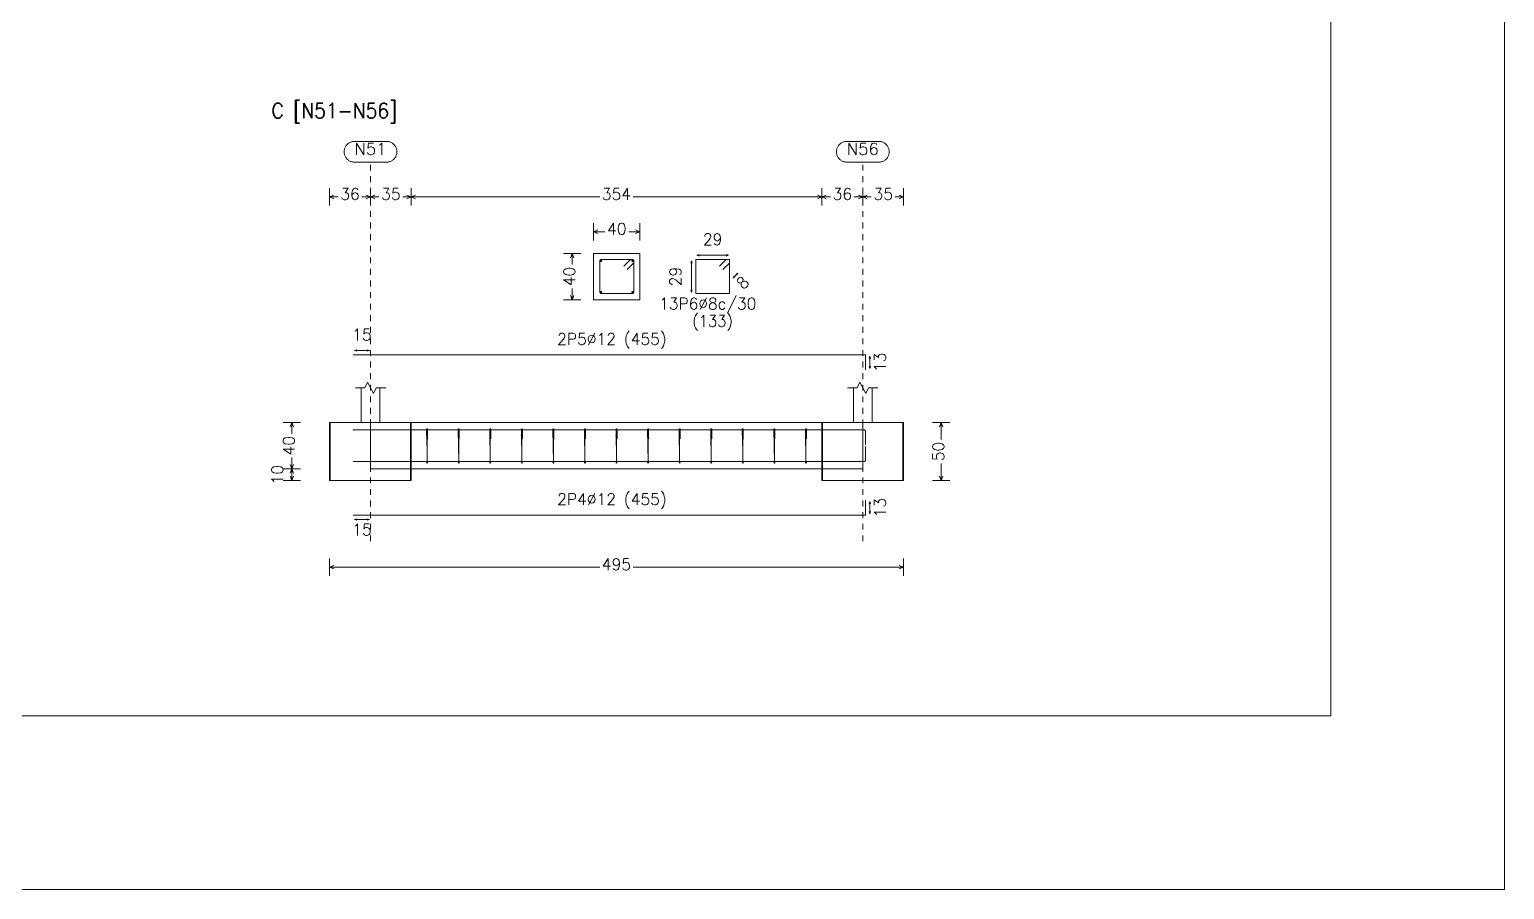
# Model space of a CAD drawing. Header units: millimetres. Extents: x -252 to 259, y -4 to 137.
# Drawn here: x -189.56 to -164.09, y 42.93 to 57.78 of the extents above; entities that cross this region are included whole.
import ezdxf
from ezdxf.enums import TextEntityAlignment as Align

# ---------------------------------------------------------------- set-up
doc = ezdxf.new("R2010")
doc.units = ezdxf.units.MM
doc.linetypes.add('CYPE_PUNTO', pattern=[0.075, 0, -0.075])
for name, color, linetype, lineweight in [('CIM_COTAS', 2, 'Continuous', 0), ('CIM_DIB_ARMADOS', 4, 'Continuous', 0), ('CIM_GEOMETRIA', 2, 'Continuous', 0), ('CIM_REFEREN', 2, 'Continuous', 0), ('CIM_TXT_ARMADOS', 3, 'Continuous', 0), ('RECUAD_LIMITES', 2, 'Continuous', 0), ('RECUAD_MARCO', 1, 'Continuous', 20)]:
    doc.layers.add(name, color=color, linetype=linetype, lineweight=lineweight)
doc.styles.add('CYPETXT', font='romans__.ttf', dxfattribs={"height": 0.2})

msp = doc.modelspace()

# ---------------------------------------------------------------- hatches: boundary and pattern name
at = {"layer": 'CIM_DIB_ARMADOS'}
h = msp.add_hatch(color=256, dxfattribs=at)
edge = h.paths.add_edge_path(flags=0)
edge.add_arc((-179.299, 53.693), 0.0016, 0, 360)
h = msp.add_hatch(color=256, dxfattribs=at)
edge = h.paths.add_edge_path(flags=0)
edge.add_arc((-179.241, 53.635), 0.0016, 0, 360)
h = msp.add_hatch(color=256, dxfattribs=at)
edge = h.paths.add_edge_path(flags=0)
edge.add_arc((-183.97, 50.865), 0.0016, 0, 360)
h = msp.add_hatch(color=256, dxfattribs=at)
edge = h.paths.add_edge_path(flags=0)
edge.add_arc((-182.703, 50.772), 0.0016, 0, 360)
h = msp.add_hatch(color=256, dxfattribs=at)
edge = h.paths.add_edge_path(flags=0)
edge.add_arc((-182.686, 50.714), 0.0016, 0, 360)
h = msp.add_hatch(color=256, dxfattribs=at)
edge = h.paths.add_edge_path(flags=0)
edge.add_arc((-182.158, 50.772), 0.0016, 0, 360)
h = msp.add_hatch(color=256, dxfattribs=at)
edge = h.paths.add_edge_path(flags=0)
edge.add_arc((-182.141, 50.714), 0.0016, 0, 360)
h = msp.add_hatch(color=256, dxfattribs=at)
edge = h.paths.add_edge_path(flags=0)
edge.add_arc((-181.613, 50.772), 0.0016, 0, 360)
h = msp.add_hatch(color=256, dxfattribs=at)
edge = h.paths.add_edge_path(flags=0)
edge.add_arc((-181.596, 50.714), 0.0016, 0, 360)
h = msp.add_hatch(color=256, dxfattribs=at)
edge = h.paths.add_edge_path(flags=0)
edge.add_arc((-181.068, 50.772), 0.0016, 0, 360)
h = msp.add_hatch(color=256, dxfattribs=at)
edge = h.paths.add_edge_path(flags=0)
edge.add_arc((-181.051, 50.714), 0.0016, 0, 360)
h = msp.add_hatch(color=256, dxfattribs=at)
edge = h.paths.add_edge_path(flags=0)
edge.add_arc((-180.523, 50.772), 0.0016, 0, 360)
h = msp.add_hatch(color=256, dxfattribs=at)
edge = h.paths.add_edge_path(flags=0)
edge.add_arc((-180.506, 50.714), 0.0016, 0, 360)
h = msp.add_hatch(color=256, dxfattribs=at)
edge = h.paths.add_edge_path(flags=0)
edge.add_arc((-179.978, 50.772), 0.0016, 0, 360)
h = msp.add_hatch(color=256, dxfattribs=at)
edge = h.paths.add_edge_path(flags=0)
edge.add_arc((-179.961, 50.714), 0.0016, 0, 360)
h = msp.add_hatch(color=256, dxfattribs=at)
edge = h.paths.add_edge_path(flags=0)
edge.add_arc((-179.434, 50.772), 0.0016, 0, 360)
h = msp.add_hatch(color=256, dxfattribs=at)
edge = h.paths.add_edge_path(flags=0)
edge.add_arc((-179.416, 50.714), 0.0016, 0, 360)
h = msp.add_hatch(color=256, dxfattribs=at)
edge = h.paths.add_edge_path(flags=0)
edge.add_arc((-178.889, 50.772), 0.0016, 0, 360)
h = msp.add_hatch(color=256, dxfattribs=at)
edge = h.paths.add_edge_path(flags=0)
edge.add_arc((-178.871, 50.714), 0.0016, 0, 360)
h = msp.add_hatch(color=256, dxfattribs=at)
edge = h.paths.add_edge_path(flags=0)
edge.add_arc((-178.344, 50.772), 0.0016, 0, 360)
h = msp.add_hatch(color=256, dxfattribs=at)
edge = h.paths.add_edge_path(flags=0)
edge.add_arc((-178.326, 50.714), 0.0016, 0, 360)
h = msp.add_hatch(color=256, dxfattribs=at)
edge = h.paths.add_edge_path(flags=0)
edge.add_arc((-177.799, 50.772), 0.0016, 0, 360)
h = msp.add_hatch(color=256, dxfattribs=at)
edge = h.paths.add_edge_path(flags=0)
edge.add_arc((-177.781, 50.714), 0.0016, 0, 360)
h = msp.add_hatch(color=256, dxfattribs=at)
edge = h.paths.add_edge_path(flags=0)
edge.add_arc((-177.254, 50.772), 0.0016, 0, 360)
h = msp.add_hatch(color=256, dxfattribs=at)
edge = h.paths.add_edge_path(flags=0)
edge.add_arc((-177.236, 50.714), 0.0016, 0, 360)
h = msp.add_hatch(color=256, dxfattribs=at)
edge = h.paths.add_edge_path(flags=0)
edge.add_arc((-176.709, 50.772), 0.0016, 0, 360)
h = msp.add_hatch(color=256, dxfattribs=at)
edge = h.paths.add_edge_path(flags=0)
edge.add_arc((-176.691, 50.714), 0.0016, 0, 360)
h = msp.add_hatch(color=256, dxfattribs=at)
edge = h.paths.add_edge_path(flags=0)
edge.add_arc((-176.164, 50.772), 0.0016, 0, 360)
h = msp.add_hatch(color=256, dxfattribs=at)
edge = h.paths.add_edge_path(flags=0)
edge.add_arc((-176.146, 50.714), 0.0016, 0, 360)
h = msp.add_hatch(color=256, dxfattribs=at)
edge = h.paths.add_edge_path(flags=0)
edge.add_arc((-175.126, 50.608), 0.0016, 0, 360)
h = msp.add_hatch(color=256, dxfattribs=at)
edge = h.paths.add_edge_path(flags=0)
edge.add_arc((-175.126, 50.578), 0.0016, 0, 360)
h = msp.add_hatch(color=256, dxfattribs=at)
edge = h.paths.add_edge_path(flags=0)
edge.add_arc((-183.97, 50.321), 0.0016, 0, 360)

# ---------------------------------------------------------------- linework, layer by layer
at = {"layer": 'CIM_COTAS', "linetype": 'CYPE_PUNTO'}
for p, q in [((-183.672, 48.945), (-183.672, 55.489)), ((-175.173, 48.945), (-175.173, 55.489))]:
    msp.add_line(p, q, dxfattribs=at)
at = {"layer": 'CIM_COTAS'}
for p, q in [((-184.381, 54.739), (-184.381, 55.039)), ((-183.67, 54.739), (-183.67, 55.039)), ((-183.67, 54.739), (-183.67, 55.039)), ((-182.97, 54.739), (-182.97, 55.039)), ((-182.97, 54.739), (-182.97, 55.039)), ((-175.881, 54.739), (-175.881, 55.039)), ((-175.881, 54.739), (-175.881, 55.039)), ((-175.17, 54.739), (-175.17, 55.039)), ((-175.17, 54.739), (-175.17, 55.039)), ((-174.471, 54.739), (-174.471, 55.039)), ((-184.381, 54.889), (-184.306, 54.919)), ((-184.381, 54.889), (-184.306, 54.859)), ((-184.381, 54.889), (-184.231, 54.889)), ((-183.82, 54.889), (-183.67, 54.889)), ((-183.67, 54.889), (-183.745, 54.919)), ((-183.67, 54.889), (-183.745, 54.859)), ((-183.67, 54.889), (-183.595, 54.919)), ((-183.67, 54.889), (-183.595, 54.859)), ((-183.67, 54.889), (-183.526, 54.889)), ((-183.115, 54.889), (-182.97, 54.889)), ((-182.97, 54.889), (-183.045, 54.919)), ((-182.97, 54.889), (-183.045, 54.859)), ((-182.97, 54.889), (-182.895, 54.919)), ((-182.97, 54.889), (-182.895, 54.859)), ((-182.97, 54.889), (-179.715, 54.889)), ((-179.136, 54.889), (-175.881, 54.889)), ((-175.881, 54.889), (-175.956, 54.919)), ((-175.881, 54.889), (-175.956, 54.859)), ((-175.881, 54.889), (-175.806, 54.919)), ((-175.881, 54.889), (-175.806, 54.859)), ((-175.881, 54.889), (-175.731, 54.889)), ((-175.32, 54.889), (-175.17, 54.889)), ((-175.17, 54.889), (-175.245, 54.919)), ((-175.17, 54.889), (-175.245, 54.859)), ((-175.17, 54.889), (-175.095, 54.919)), ((-175.17, 54.889), (-175.095, 54.859)), ((-175.17, 54.889), (-175.026, 54.889)), ((-174.615, 54.889), (-174.471, 54.889)), ((-174.471, 54.889), (-174.546, 54.919)), ((-174.471, 54.889), (-174.546, 54.859)), ((-179.82, 54.139), (-179.82, 54.439)), ((-179.82, 54.289), (-179.745, 54.319)), ((-179.82, 54.289), (-179.745, 54.259)), ((-179.82, 54.289), (-179.626, 54.289)), ((-179.215, 54.289), (-179.02, 54.289)), ((-179.02, 54.289), (-179.095, 54.319)), ((-179.02, 54.289), (-179.095, 54.259)), ((-179.02, 54.139), (-179.02, 54.439)), ((-180.341, 53.914), (-180.041, 53.914)), ((-180.191, 53.914), (-180.221, 53.839)), ((-180.191, 53.914), (-180.161, 53.839)), ((-180.191, 53.72), (-180.191, 53.914)), ((-180.191, 53.114), (-180.191, 53.309)), ((-180.341, 53.114), (-180.041, 53.114)), ((-180.191, 53.114), (-180.221, 53.189)), ((-180.191, 53.114), (-180.161, 53.189)), ((-185.182, 50.993), (-184.882, 50.993)), ((-185.032, 50.993), (-185.062, 50.918)), ((-185.032, 50.993), (-185.002, 50.918)), ((-185.032, 50.799), (-185.032, 50.993)), ((-173.97, 50.993), (-173.67, 50.993)), ((-173.82, 50.993), (-173.85, 50.918)), ((-173.82, 50.993), (-173.79, 50.918)), ((-173.82, 50.699), (-173.82, 50.993)), ((-185.182, 50.193), (-184.882, 50.193)), ((-185.182, 50.193), (-184.882, 50.193)), ((-185.032, 50.193), (-185.062, 50.268)), ((-185.032, 50.193), (-185.062, 50.118)), ((-185.032, 50.193), (-185.032, 50.388)), ((-185.032, 50.193), (-185.002, 50.268)), ((-185.032, 50.193), (-185.002, 50.118)), ((-185.032, 49.993), (-185.032, 50.193)), ((-173.82, 49.993), (-173.82, 50.288)), ((-185.182, 49.993), (-184.882, 49.993)), ((-185.032, 49.993), (-185.062, 50.068)), ((-185.032, 49.993), (-185.002, 50.068)), ((-173.97, 49.993), (-173.67, 49.993)), ((-173.82, 49.993), (-173.85, 50.068)), ((-173.82, 49.993), (-173.79, 50.068)), ((-184.381, 48.345), (-184.381, 48.645)), ((-174.471, 48.345), (-174.471, 48.645)), ((-184.381, 48.495), (-184.306, 48.525)), ((-184.381, 48.495), (-184.306, 48.465)), ((-184.381, 48.495), (-179.715, 48.495)), ((-179.136, 48.495), (-174.471, 48.495)), ((-174.471, 48.495), (-174.546, 48.525)), ((-174.471, 48.495), (-174.546, 48.465))]:
    msp.add_line(p, q, dxfattribs=at)
for points in [[(-183.396, 55.849), (-183.384, 55.849), (-183.372, 55.847), (-183.36, 55.845), (-183.349, 55.843), (-183.337, 55.839), (-183.326, 55.835), (-183.315, 55.83), (-183.304, 55.824), (-183.294, 55.817), (-183.285, 55.81), (-183.275, 55.802), (-183.267, 55.794), (-183.259, 55.785), (-183.251, 55.776), (-183.244, 55.766), (-183.238, 55.755), (-183.233, 55.745), (-183.228, 55.734), (-183.224, 55.722), (-183.221, 55.711), (-183.219, 55.699), (-183.217, 55.687), (-183.216, 55.675), (-183.216, 55.663), (-183.217, 55.651), (-183.219, 55.639), (-183.221, 55.627), (-183.224, 55.616), (-183.228, 55.604), (-183.233, 55.593), (-183.238, 55.582), (-183.244, 55.572), (-183.251, 55.562), (-183.259, 55.553), (-183.267, 55.544), (-183.275, 55.535), (-183.285, 55.528), (-183.294, 55.521), (-183.304, 55.514), (-183.315, 55.508), (-183.326, 55.503), (-183.337, 55.499), (-183.349, 55.495), (-183.36, 55.493), (-183.372, 55.491), (-183.384, 55.489), (-183.396, 55.489), (-183.948, 55.489), (-183.96, 55.489), (-183.972, 55.491), (-183.984, 55.493), (-183.996, 55.495), (-184.007, 55.499), (-184.018, 55.503), (-184.029, 55.508), (-184.04, 55.514), (-184.05, 55.521), (-184.06, 55.528), (-184.069, 55.535), (-184.078, 55.544), (-184.086, 55.553), (-184.093, 55.562), (-184.1, 55.572), (-184.106, 55.582), (-184.111, 55.593), (-184.116, 55.604), (-184.12, 55.616), (-184.123, 55.627), (-184.126, 55.639), (-184.127, 55.651), (-184.128, 55.663), (-184.128, 55.675), (-184.127, 55.687), (-184.126, 55.699), (-184.123, 55.711), (-184.12, 55.722), (-184.116, 55.734), (-184.111, 55.745), (-184.106, 55.755), (-184.1, 55.766), (-184.093, 55.776), (-184.086, 55.785), (-184.078, 55.794), (-184.069, 55.802), (-184.06, 55.81), (-184.05, 55.817), (-184.04, 55.824), (-184.029, 55.83), (-184.018, 55.835), (-184.007, 55.839), (-183.996, 55.843), (-183.984, 55.845), (-183.972, 55.847), (-183.96, 55.849), (-183.948, 55.849), (-183.396, 55.849)], [(-174.897, 55.849), (-174.885, 55.849), (-174.873, 55.847), (-174.861, 55.845), (-174.849, 55.843), (-174.838, 55.839), (-174.826, 55.835), (-174.816, 55.83), (-174.805, 55.824), (-174.795, 55.817), (-174.785, 55.81), (-174.776, 55.802), (-174.767, 55.794), (-174.759, 55.785), (-174.752, 55.776), (-174.745, 55.766), (-174.739, 55.755), (-174.733, 55.745), (-174.729, 55.734), (-174.725, 55.722), (-174.722, 55.711), (-174.719, 55.699), (-174.718, 55.687), (-174.717, 55.675), (-174.717, 55.663), (-174.718, 55.651), (-174.719, 55.639), (-174.722, 55.627), (-174.725, 55.616), (-174.729, 55.604), (-174.733, 55.593), (-174.739, 55.582), (-174.745, 55.572), (-174.752, 55.562), (-174.759, 55.553), (-174.767, 55.544), (-174.776, 55.535), (-174.785, 55.528), (-174.795, 55.521), (-174.805, 55.514), (-174.816, 55.508), (-174.826, 55.503), (-174.838, 55.499), (-174.849, 55.495), (-174.861, 55.493), (-174.873, 55.491), (-174.885, 55.489), (-174.897, 55.489), (-175.449, 55.489), (-175.461, 55.489), (-175.473, 55.491), (-175.485, 55.493), (-175.496, 55.495), (-175.508, 55.499), (-175.519, 55.503), (-175.53, 55.508), (-175.54, 55.514), (-175.551, 55.521), (-175.56, 55.528), (-175.57, 55.535), (-175.578, 55.544), (-175.586, 55.553), (-175.594, 55.562), (-175.6, 55.572), (-175.607, 55.582), (-175.612, 55.593), (-175.617, 55.604), (-175.621, 55.616), (-175.624, 55.627), (-175.626, 55.639), (-175.628, 55.651), (-175.629, 55.663), (-175.629, 55.675), (-175.628, 55.687), (-175.626, 55.699), (-175.624, 55.711), (-175.621, 55.722), (-175.617, 55.734), (-175.612, 55.745), (-175.607, 55.755), (-175.6, 55.766), (-175.594, 55.776), (-175.586, 55.785), (-175.578, 55.794), (-175.57, 55.802), (-175.56, 55.81), (-175.551, 55.817), (-175.54, 55.824), (-175.53, 55.83), (-175.519, 55.835), (-175.508, 55.839), (-175.496, 55.843), (-175.485, 55.845), (-175.473, 55.847), (-175.461, 55.849), (-175.449, 55.849), (-174.897, 55.849)]]:
    msp.add_lwpolyline(points, close=True, dxfattribs=at)
at = {"layer": 'CIM_DIB_ARMADOS'}
for p, q in [((-179.71, 53.786), (-179.674, 53.786)), ((-179.692, 53.768), (-179.692, 53.804)), ((-179.166, 53.786), (-179.13, 53.786)), ((-179.148, 53.768), (-179.148, 53.804)), ((-179.71, 53.242), (-179.674, 53.242)), ((-179.692, 53.224), (-179.692, 53.26)), ((-179.166, 53.242), (-179.13, 53.242)), ((-179.148, 53.224), (-179.148, 53.26))]:
    msp.add_line(p, q, dxfattribs=at)
for points in [[(-179.241, 53.635), (-179.133, 53.744), (-179.129, 53.749), (-179.128, 53.755), (-179.128, 53.79), (-179.13, 53.798), (-179.136, 53.804), (-179.144, 53.806), (-179.696, 53.806), (-179.704, 53.804), (-179.71, 53.798), (-179.712, 53.79), (-179.712, 53.238), (-179.71, 53.23), (-179.704, 53.225), (-179.696, 53.222), (-179.144, 53.222), (-179.136, 53.225), (-179.13, 53.23), (-179.128, 53.238), (-179.128, 53.79), (-179.13, 53.798), (-179.136, 53.804), (-179.144, 53.806), (-179.179, 53.806), (-179.185, 53.805), (-179.191, 53.802), (-179.299, 53.693)], [(-177.587, 53.635), (-177.474, 53.748), (-177.474, 53.806), (-178.058, 53.806), (-178.058, 53.222), (-177.474, 53.222), (-177.474, 53.806), (-177.531, 53.806), (-177.645, 53.693)], [(-183.97, 52.162), (-183.67, 52.162), (-175.17, 52.162), (-175.126, 52.162), (-175.126, 51.906)], [(-183.97, 50.865), (-183.67, 50.865), (-175.17, 50.865), (-175.146, 50.865), (-175.136, 50.862), (-175.129, 50.855), (-175.126, 50.845), (-175.126, 50.608)], [(-182.686, 50.714), (-182.686, 50.822), (-182.686, 50.828), (-182.686, 50.834), (-182.686, 50.869), (-182.686, 50.877), (-182.687, 50.883), (-182.687, 50.885), (-182.694, 50.885), (-182.694, 50.883), (-182.694, 50.877), (-182.694, 50.869), (-182.694, 50.317), (-182.694, 50.309), (-182.694, 50.303), (-182.694, 50.301), (-182.695, 50.303), (-182.695, 50.309), (-182.695, 50.317), (-182.702, 50.869), (-182.702, 50.877), (-182.703, 50.883), (-182.703, 50.885), (-182.703, 50.885), (-182.703, 50.884), (-182.703, 50.88), (-182.703, 50.772)], [(-182.141, 50.714), (-182.141, 50.822), (-182.141, 50.828), (-182.141, 50.834), (-182.141, 50.869), (-182.141, 50.877), (-182.142, 50.883), (-182.142, 50.885), (-182.149, 50.885), (-182.149, 50.883), (-182.149, 50.877), (-182.15, 50.869), (-182.15, 50.317), (-182.15, 50.309), (-182.15, 50.303), (-182.15, 50.301), (-182.15, 50.303), (-182.15, 50.309), (-182.15, 50.317), (-182.157, 50.869), (-182.157, 50.877), (-182.158, 50.883), (-182.158, 50.885), (-182.158, 50.885), (-182.158, 50.884), (-182.158, 50.88), (-182.158, 50.772)], [(-181.596, 50.714), (-181.596, 50.822), (-181.596, 50.828), (-181.596, 50.834), (-181.596, 50.869), (-181.596, 50.877), (-181.597, 50.883), (-181.597, 50.885), (-181.604, 50.885), (-181.604, 50.883), (-181.605, 50.877), (-181.605, 50.869), (-181.605, 50.317), (-181.605, 50.309), (-181.605, 50.303), (-181.605, 50.301), (-181.605, 50.303), (-181.605, 50.309), (-181.605, 50.317), (-181.612, 50.869), (-181.612, 50.877), (-181.613, 50.883), (-181.613, 50.885), (-181.613, 50.885), (-181.613, 50.884), (-181.613, 50.88), (-181.613, 50.772)], [(-181.051, 50.714), (-181.051, 50.822), (-181.051, 50.828), (-181.051, 50.834), (-181.051, 50.869), (-181.052, 50.877), (-181.052, 50.883), (-181.052, 50.885), (-181.059, 50.885), (-181.059, 50.883), (-181.06, 50.877), (-181.06, 50.869), (-181.06, 50.317), (-181.06, 50.309), (-181.06, 50.303), (-181.06, 50.301), (-181.06, 50.303), (-181.06, 50.309), (-181.06, 50.317), (-181.067, 50.869), (-181.068, 50.877), (-181.068, 50.883), (-181.068, 50.885), (-181.068, 50.885), (-181.068, 50.884), (-181.068, 50.88), (-181.068, 50.772)], [(-180.506, 50.714), (-180.506, 50.822), (-180.506, 50.828), (-180.506, 50.834), (-180.506, 50.869), (-180.507, 50.877), (-180.507, 50.883), (-180.507, 50.885), (-180.514, 50.885), (-180.515, 50.883), (-180.515, 50.877), (-180.515, 50.869), (-180.515, 50.317), (-180.515, 50.309), (-180.515, 50.303), (-180.515, 50.301), (-180.515, 50.303), (-180.515, 50.309), (-180.515, 50.317), (-180.522, 50.869), (-180.523, 50.877), (-180.523, 50.883), (-180.523, 50.885), (-180.523, 50.885), (-180.523, 50.884), (-180.523, 50.88), (-180.523, 50.772)], [(-179.961, 50.714), (-179.961, 50.822), (-179.961, 50.828), (-179.961, 50.834), (-179.961, 50.869), (-179.962, 50.877), (-179.962, 50.883), (-179.962, 50.885), (-179.969, 50.885), (-179.97, 50.883), (-179.97, 50.877), (-179.97, 50.869), (-179.97, 50.317), (-179.97, 50.309), (-179.97, 50.303), (-179.97, 50.301), (-179.97, 50.303), (-179.97, 50.309), (-179.97, 50.317), (-179.977, 50.869), (-179.978, 50.877), (-179.978, 50.883), (-179.978, 50.885), (-179.978, 50.885), (-179.978, 50.884), (-179.978, 50.88), (-179.978, 50.772)], [(-179.416, 50.714), (-179.416, 50.822), (-179.416, 50.828), (-179.416, 50.834), (-179.416, 50.869), (-179.417, 50.877), (-179.417, 50.883), (-179.417, 50.885), (-179.424, 50.885), (-179.425, 50.883), (-179.425, 50.877), (-179.425, 50.869), (-179.425, 50.317), (-179.425, 50.309), (-179.425, 50.303), (-179.425, 50.301), (-179.425, 50.303), (-179.425, 50.309), (-179.425, 50.317), (-179.432, 50.869), (-179.433, 50.877), (-179.433, 50.883), (-179.433, 50.885), (-179.433, 50.885), (-179.433, 50.884), (-179.434, 50.88), (-179.434, 50.772)], [(-178.871, 50.714), (-178.871, 50.822), (-178.871, 50.828), (-178.871, 50.834), (-178.872, 50.869), (-178.872, 50.877), (-178.872, 50.883), (-178.872, 50.885), (-178.88, 50.885), (-178.88, 50.883), (-178.88, 50.877), (-178.88, 50.869), (-178.88, 50.317), (-178.88, 50.309), (-178.88, 50.303), (-178.88, 50.301), (-178.88, 50.303), (-178.88, 50.309), (-178.88, 50.317), (-178.888, 50.869), (-178.888, 50.877), (-178.888, 50.883), (-178.888, 50.885), (-178.888, 50.885), (-178.889, 50.884), (-178.889, 50.88), (-178.889, 50.772)], [(-178.326, 50.714), (-178.326, 50.822), (-178.326, 50.828), (-178.326, 50.834), (-178.327, 50.869), (-178.327, 50.877), (-178.327, 50.883), (-178.327, 50.885), (-178.335, 50.885), (-178.335, 50.883), (-178.335, 50.877), (-178.335, 50.869), (-178.335, 50.317), (-178.335, 50.309), (-178.335, 50.303), (-178.335, 50.301), (-178.335, 50.303), (-178.335, 50.309), (-178.335, 50.317), (-178.343, 50.869), (-178.343, 50.877), (-178.343, 50.883), (-178.343, 50.885), (-178.343, 50.885), (-178.344, 50.884), (-178.344, 50.88), (-178.344, 50.772)], [(-177.781, 50.714), (-177.781, 50.822), (-177.781, 50.828), (-177.781, 50.834), (-177.782, 50.869), (-177.782, 50.877), (-177.782, 50.883), (-177.782, 50.885), (-177.79, 50.885), (-177.79, 50.883), (-177.79, 50.877), (-177.79, 50.869), (-177.79, 50.317), (-177.79, 50.309), (-177.79, 50.303), (-177.79, 50.301), (-177.79, 50.303), (-177.79, 50.309), (-177.79, 50.317), (-177.798, 50.869), (-177.798, 50.877), (-177.798, 50.883), (-177.798, 50.885), (-177.799, 50.885), (-177.799, 50.884), (-177.799, 50.88), (-177.799, 50.772)], [(-177.236, 50.714), (-177.236, 50.822), (-177.236, 50.828), (-177.236, 50.834), (-177.237, 50.869), (-177.237, 50.877), (-177.237, 50.883), (-177.237, 50.885), (-177.245, 50.885), (-177.245, 50.883), (-177.245, 50.877), (-177.245, 50.869), (-177.245, 50.317), (-177.245, 50.309), (-177.245, 50.303), (-177.245, 50.301), (-177.245, 50.303), (-177.245, 50.309), (-177.245, 50.317), (-177.253, 50.869), (-177.253, 50.877), (-177.253, 50.883), (-177.253, 50.885), (-177.254, 50.885), (-177.254, 50.884), (-177.254, 50.88), (-177.254, 50.772)], [(-176.691, 50.714), (-176.691, 50.822), (-176.691, 50.828), (-176.691, 50.834), (-176.692, 50.869), (-176.692, 50.877), (-176.692, 50.883), (-176.692, 50.885), (-176.7, 50.885), (-176.7, 50.883), (-176.7, 50.877), (-176.7, 50.869), (-176.7, 50.317), (-176.7, 50.309), (-176.7, 50.303), (-176.7, 50.301), (-176.7, 50.303), (-176.7, 50.309), (-176.7, 50.317), (-176.708, 50.869), (-176.708, 50.877), (-176.708, 50.883), (-176.708, 50.885), (-176.709, 50.885), (-176.709, 50.884), (-176.709, 50.88), (-176.709, 50.772)], [(-176.146, 50.714), (-176.146, 50.822), (-176.146, 50.828), (-176.146, 50.834), (-176.147, 50.869), (-176.147, 50.877), (-176.147, 50.883), (-176.147, 50.885), (-176.155, 50.885), (-176.155, 50.883), (-176.155, 50.877), (-176.155, 50.869), (-176.155, 50.317), (-176.155, 50.309), (-176.155, 50.303), (-176.155, 50.301), (-176.155, 50.303), (-176.155, 50.309), (-176.155, 50.317), (-176.163, 50.869), (-176.163, 50.877), (-176.163, 50.883), (-176.163, 50.885), (-176.164, 50.885), (-176.164, 50.884), (-176.164, 50.88), (-176.164, 50.772)], [(-183.97, 50.321), (-183.67, 50.321), (-175.17, 50.321), (-175.146, 50.321), (-175.136, 50.324), (-175.129, 50.331), (-175.126, 50.341), (-175.126, 50.578)], [(-183.97, 49.395), (-183.67, 49.395), (-175.17, 49.395), (-175.126, 49.395), (-175.126, 49.652)]]:
    msp.add_lwpolyline(points, dxfattribs=at)
for centre, radius in [((-179.692, 53.786), 0.012), ((-179.148, 53.786), 0.012), ((-179.299, 53.693), 0.0016), ((-179.241, 53.635), 0.0016), ((-179.692, 53.242), 0.012), ((-179.148, 53.242), 0.012), ((-183.97, 50.865), 0.0016), ((-182.703, 50.772), 0.0016), ((-182.686, 50.714), 0.0016), ((-182.158, 50.772), 0.0016), ((-182.141, 50.714), 0.0016), ((-181.613, 50.772), 0.0016), ((-181.596, 50.714), 0.0016), ((-181.068, 50.772), 0.0016), ((-181.051, 50.714), 0.0016), ((-180.523, 50.772), 0.0016), ((-180.506, 50.714), 0.0016), ((-179.978, 50.772), 0.0016), ((-179.961, 50.714), 0.0016), ((-179.434, 50.772), 0.0016), ((-179.416, 50.714), 0.0016), ((-178.889, 50.772), 0.0016), ((-178.871, 50.714), 0.0016), ((-178.344, 50.772), 0.0016), ((-178.326, 50.714), 0.0016), ((-177.799, 50.772), 0.0016), ((-177.781, 50.714), 0.0016), ((-177.254, 50.772), 0.0016), ((-177.236, 50.714), 0.0016), ((-176.709, 50.772), 0.0016), ((-176.691, 50.714), 0.0016), ((-176.164, 50.772), 0.0016), ((-176.146, 50.714), 0.0016), ((-175.126, 50.608), 0.0016), ((-175.126, 50.578), 0.0016), ((-183.97, 50.321), 0.0016), ((-182.694, 50.301), 0.008), ((-182.15, 50.301), 0.008), ((-181.605, 50.301), 0.008), ((-181.06, 50.301), 0.008), ((-180.515, 50.301), 0.008), ((-179.97, 50.301), 0.008), ((-179.425, 50.301), 0.008), ((-178.88, 50.301), 0.008), ((-178.335, 50.301), 0.008), ((-177.79, 50.301), 0.008), ((-177.245, 50.301), 0.008), ((-176.7, 50.301), 0.008), ((-176.155, 50.301), 0.008)]:
    msp.add_circle(centre, radius, dxfattribs=at)
at = {"layer": 'CIM_GEOMETRIA'}
for p, q in [((-184.381, 50.993), (-182.97, 50.993)), ((-184.37, 50.993), (-184.381, 50.993)), ((-183.51, 50.993), (-183.834, 50.993)), ((-183.834, 50.993), (-183.83, 50.993)), ((-183.67, 50.193), (-183.67, 50.993)), ((-175.17, 50.993), (-183.67, 50.993)), ((-175.881, 50.993), (-174.471, 50.993)), ((-175.871, 50.993), (-175.881, 50.993)), ((-175.011, 50.993), (-175.335, 50.993)), ((-175.335, 50.993), (-175.331, 50.993)), ((-175.17, 50.993), (-175.17, 50.193)), ((-183.67, 50.193), (-175.17, 50.193)), ((-182.97, 49.993), (-184.381, 49.993)), ((-184.381, 49.993), (-184.37, 49.993)), ((-174.471, 49.993), (-175.881, 49.993)), ((-175.881, 49.993), (-175.871, 49.993))]:
    msp.add_line(p, q, dxfattribs=at)
for points in [[(-179.82, 53.914), (-179.82, 53.114), (-179.02, 53.114), (-179.02, 53.914), (-179.82, 53.914)], [(-184.37, 49.993), (-182.97, 49.993), (-182.97, 50.993), (-184.37, 50.993), (-184.37, 49.993)], [(-175.871, 49.993), (-174.471, 49.993), (-174.471, 50.993), (-175.871, 50.993), (-175.871, 49.993)]]:
    msp.add_lwpolyline(points, close=True, dxfattribs=at)
for points in [[(-183.934, 51.593), (-183.772, 51.593), (-183.722, 51.693), (-183.622, 51.493), (-183.572, 51.593), (-183.41, 51.593)], [(-183.51, 50.993), (-183.514, 50.993), (-183.834, 50.993), (-183.834, 51.593)], [(-183.83, 50.993), (-183.51, 50.993), (-183.51, 51.593)], [(-175.435, 51.593), (-175.273, 51.593), (-175.223, 51.693), (-175.123, 51.493), (-175.073, 51.593), (-174.911, 51.593)], [(-175.011, 50.993), (-175.015, 50.993), (-175.335, 50.993), (-175.335, 51.593)], [(-175.331, 50.993), (-175.011, 50.993), (-175.011, 51.593)], [(-182.981, 49.993), (-184.381, 49.993), (-184.381, 50.993), (-182.981, 50.993)], [(-182.97, 49.993), (-182.981, 49.993), (-182.981, 50.993), (-182.97, 50.993)], [(-174.482, 49.993), (-175.881, 49.993), (-175.881, 50.993), (-174.482, 50.993)], [(-174.471, 49.993), (-174.482, 49.993), (-174.482, 50.993), (-174.471, 50.993)]]:
    msp.add_lwpolyline(points, dxfattribs=at)
at = {"layer": 'CIM_TXT_ARMADOS'}
for p, q in [((-178.145, 53.746), (-178.133, 53.786)), ((-178.12, 53.746), (-178.133, 53.786)), ((-178.133, 53.786), (-178.133, 53.243)), ((-177.997, 53.894), (-178.037, 53.881)), ((-177.997, 53.869), (-178.037, 53.881)), ((-177.494, 53.881), (-178.037, 53.881)), ((-177.534, 53.894), (-177.494, 53.881)), ((-177.534, 53.869), (-177.494, 53.881)), ((-177.413, 53.49), (-177.329, 53.575)), ((-177.394, 53.528), (-177.413, 53.49)), ((-177.376, 53.51), (-177.413, 53.49)), ((-177.366, 53.556), (-177.329, 53.575)), ((-177.348, 53.538), (-177.329, 53.575)), ((-178.145, 53.283), (-178.133, 53.243)), ((-178.12, 53.283), (-178.133, 53.243)), ((-183.91, 52.25), (-183.95, 52.237)), ((-183.91, 52.225), (-183.95, 52.237)), ((-183.95, 52.237), (-183.69, 52.237)), ((-183.73, 52.25), (-183.69, 52.237)), ((-183.73, 52.225), (-183.69, 52.237)), ((-175.064, 52.102), (-175.051, 52.142)), ((-175.064, 51.966), (-175.051, 51.926)), ((-175.039, 52.102), (-175.051, 52.142)), ((-175.051, 52.142), (-175.051, 51.926)), ((-175.039, 51.966), (-175.051, 51.926)), ((-175.064, 49.592), (-175.051, 49.632)), ((-175.064, 49.455), (-175.051, 49.415)), ((-175.039, 49.592), (-175.051, 49.632)), ((-175.051, 49.415), (-175.051, 49.632)), ((-175.039, 49.455), (-175.051, 49.415)), ((-183.91, 49.333), (-183.95, 49.32)), ((-183.91, 49.308), (-183.95, 49.32)), ((-183.95, 49.32), (-183.69, 49.32)), ((-183.73, 49.333), (-183.69, 49.32)), ((-183.73, 49.308), (-183.69, 49.32))]:
    msp.add_line(p, q, dxfattribs=at)
at = {"layer": 'RECUAD_LIMITES'}
msp.add_lwpolyline([(-206.094, 42.93), (-164.094, 42.93), (-164.094, 72.63), (-206.094, 72.63), (-206.094, 42.93)], close=True, dxfattribs=at)
at = {"layer": 'RECUAD_MARCO'}
msp.add_lwpolyline([(-203.094, 45.93), (-167.094, 45.93), (-167.094, 69.63), (-203.094, 69.63), (-203.094, 45.93)], close=True, dxfattribs=at)

# ---------------------------------------------------------------- texts
at = {"layer": 'CIM_COTAS', "style": 'CYPETXT'}
for s, width, p, p2 in [('N51', 0.924861, (-183.948, 55.619), (-183.396, 55.619)), ('N56', 0.924861, (-175.449, 55.619), (-174.897, 55.619)), ('36', 0.872087, (-184.194, 54.839), (-183.858, 54.839)), ('35', 0.872087, (-183.488, 54.839), (-183.152, 54.839)), ('354', 0.872087, (-179.678, 54.839), (-179.174, 54.839)), ('36', 0.872087, (-175.694, 54.839), (-175.358, 54.839)), ('35', 0.872087, (-174.988, 54.839), (-174.652, 54.839)), ('40', 0.872087, (-179.588, 54.239), (-179.252, 54.239)), ('495', 0.872087, (-179.678, 48.445), (-179.174, 48.445))]:
    msp.add_text(s, height=0.2, dxfattribs=dict(at, width=width)).set_placement(p, p2, align=Align.FIT)
at = {"layer": 'CIM_COTAS', "style": 'CYPETXT', "width": 0.872087}
for s, p, p2 in [('40', (-180.141, 53.346), (-180.141, 53.682)), ('40', (-184.982, 50.425), (-184.982, 50.761)), ('50', (-173.77, 50.325), (-173.77, 50.661)), ('10', (-185.182, 49.925), (-185.182, 50.261))]:
    msp.add_text(s, height=0.2, rotation=90, dxfattribs=at).set_placement(p, p2, align=Align.FIT)
at = {"layer": 'CIM_REFEREN', "style": 'CYPETXT', "width": 0.788413}
msp.add_text('C [N51-N56]', height=0.26, dxfattribs=at).set_placement((-185.382, 56.249), (-183.21, 56.249), align=Align.FIT)
at = {"layer": 'CIM_TXT_ARMADOS', "style": 'CYPETXT'}
for s, width, p, p2 in [('29', 0.872087, (-177.934, 54.056), (-177.598, 54.056)), ('13P6%%c8c/30', 0.870411, (-178.688, 52.947), (-177.011, 52.947)), ('(133)', 0.825691, (-178.117, 52.647), (-177.415, 52.647)), ('15', 0.872087, (-183.988, 52.412), (-183.652, 52.412)), ('2P5%%c12 (455)', 0.857229, (-180.451, 52.337), (-178.558, 52.337)), ('2P4%%c12 (455)', 0.857229, (-180.451, 49.57), (-178.558, 49.57)), ('15', 0.872087, (-183.988, 49.045), (-183.652, 49.045))]:
    msp.add_text(s, height=0.2, dxfattribs=dict(at, width=width)).set_placement(p, p2, align=Align.FIT)
at = {"layer": 'CIM_TXT_ARMADOS', "style": 'CYPETXT', "width": 0.872087}
for s, rotation, p, p2 in [('29', 90, (-178.308, 53.346), (-178.308, 53.682)), ('8', 45, (-177.236, 53.279), (-177.117, 53.398)), ('13', 90, (-174.776, 51.866), (-174.776, 52.202)), ('13', 90, (-174.776, 49.355), (-174.776, 49.691))]:
    msp.add_text(s, height=0.2, rotation=rotation, dxfattribs=at).set_placement(p, p2, align=Align.FIT)

doc.saveas('drawing.dxf')
